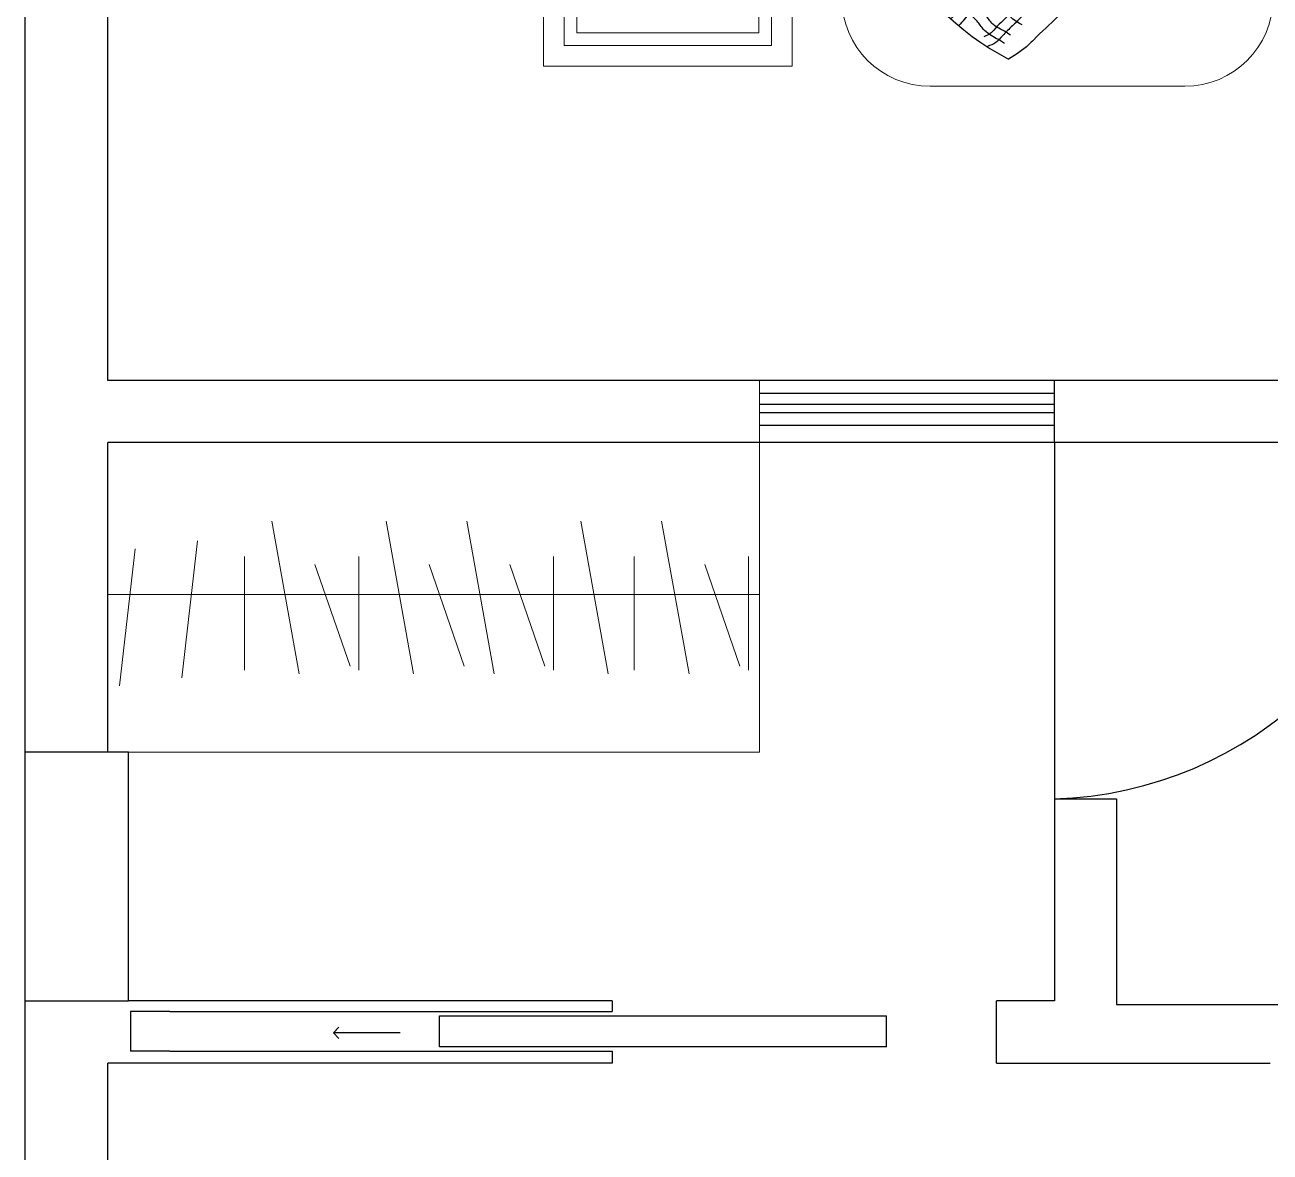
# Model space of a CAD drawing. Header units: metres. Extents: x -525 to 413, y -37 to 272.
# Drawn here: x 83.005 to 86.012, y 69.604 to 72.325 of the extents above; entities that cross this region are included whole.
import ezdxf

# ---------------------------------------------------------------- set-up
doc = ezdxf.new("R2010")
doc.units = ezdxf.units.M
doc.header["$MEASUREMENT"] = 0
doc.layers.get('0').update_dxf_attribs({"color": 254})
for name, color, linetype in [('MOBILIARIO2', 254, 'Continuous'), ('NOFIJO', 254, 'Continuous'), ('PUERTAS', 254, 'Continuous')]:
    doc.layers.add(name, color=color, linetype=linetype)
doc.layers.add('muebles', color=254, linetype='Continuous', lineweight=5)
doc.layers.add('ventanas', color=254, linetype='Continuous', lineweight=30)

# ---------------------------------------------------------------- blocks, each defined once
blk = doc.blocks.new('A$C77BB287D')
at = {"layer": 'MOBILIARIO2'}
for centre, start, end in [((0.6026, -0.1261), 117.7162, 152.2785), ((-0.1261, 0.6027), 297.7162, 332.2785)]:
    blk.add_arc(centre, 0.6808, start, end, dxfattribs=at)
for points, knots in [([(0.4766, 0.286), (0.4635, 0.3048), (0.442, 0.3359), (0.3975, 0.3832), (0.3616, 0.4145), (0.3252, 0.4527), (0.3031, 0.4661), (0.286, 0.4765)], [0, 0, 0, 0, 0.0684504, 0.1132877, 0.1942981, 0.2115305, 0.2711605, 0.2711605, 0.2711605, 0.2711605]), ([(0.0374, 0.2001), (0.0428, 0.2077), (0.0453, 0.2118), (0.0544, 0.2301), (0.0629, 0.2434), (0.0817, 0.2592), (0.0875, 0.2625), (0.0991, 0.2733), (0.1054, 0.2803), (0.121, 0.2948), (0.1279, 0.3002), (0.1403, 0.3117), (0.1458, 0.3177), (0.1641, 0.338), (0.1789, 0.3532), (0.1976, 0.3721), (0.203, 0.3778), (0.2131, 0.3907), (0.2176, 0.3981), (0.2308, 0.4155), (0.2399, 0.4245), (0.2584, 0.4379), (0.2674, 0.4428), (0.2757, 0.4475)], [0, 0, 0, 0, 0.0279165, 0.0279165, 0.0558331, 0.0558331, 0.0837496, 0.0837496, 0.1116661, 0.1116661, 0.1395827, 0.1395827, 0.1674992, 0.1674992, 0.2233322, 0.2233322, 0.2512488, 0.2512488, 0.2791653, 0.2791653, 0.3070818, 0.3070818, 0.3349984, 0.3349984, 0.3349984, 0.3349984]), ([(0.0579, 0.1858), (0.0612, 0.1904), (0.0701, 0.2032), (0.079, 0.2275), (0.1069, 0.2442), (0.1268, 0.2674), (0.1581, 0.2921), (0.1878, 0.3294), (0.2264, 0.3628), (0.2504, 0.4046), (0.2747, 0.4182), (0.2879, 0.4257)], [0, 0, 0, 0, 0.0170213, 0.0470063, 0.0743095, 0.1111398, 0.1383727, 0.19363, 0.2532688, 0.2904618, 0.3349984, 0.3349984, 0.3349984, 0.3349984]), ([(0.412, 0.232), (0.4031, 0.2451), (0.3967, 0.2543), (0.3821, 0.2648), (0.3749, 0.2689), (0.3597, 0.2798), (0.3521, 0.2869), (0.3337, 0.3067), (0.3238, 0.3192), (0.3043, 0.3479), (0.299, 0.3587), (0.2799, 0.3776), (0.2664, 0.3893), (0.2428, 0.4152), (0.2418, 0.4173), (0.2266, 0.4228)], [0, 0, 0, 0, 0.0473826, 0.0473826, 0.0710739, 0.0710739, 0.0947652, 0.0947652, 0.1421478, 0.1421478, 0.1895304, 0.1895304, 0.236913, 0.236913, 0.2842956, 0.2842956, 0.2842956, 0.2842956]), ([(0.4326, 0.2461), (0.4279, 0.253), (0.4199, 0.2647), (0.4028, 0.2825), (0.3778, 0.2952), (0.3538, 0.3218), (0.3326, 0.3492), (0.3167, 0.3776), (0.294, 0.3979), (0.274, 0.4172), (0.2568, 0.4384), (0.2424, 0.4437), (0.2352, 0.4463)], [0, 0, 0, 0, 0.0251558, 0.0423686, 0.0735031, 0.1079287, 0.1485001, 0.177757, 0.2045324, 0.2389579, 0.2619083, 0.2842956, 0.2842956, 0.2842956, 0.2842956]), ([(0.0823, 0.1572), (0.0867, 0.1656), (0.0938, 0.1781), (0.1112, 0.1951), (0.12, 0.2008), (0.1427, 0.2174), (0.1575, 0.2276), (0.1792, 0.2496), (0.1892, 0.2647), (0.2143, 0.2964), (0.2291, 0.3109), (0.2557, 0.3369), (0.269, 0.3497), (0.2925, 0.3759), (0.3037, 0.3903), (0.3153, 0.4051)], [0, 0, 0, 0, 0.0281332, 0.0281332, 0.0562664, 0.0562664, 0.1125327, 0.1125327, 0.1687991, 0.1687991, 0.2250654, 0.2250654, 0.2813318, 0.2813318, 0.3375981, 0.3375981, 0.3375981, 0.3375981]), ([(0.3895, 0.1728), (0.3816, 0.1803), (0.3623, 0.1985), (0.333, 0.241), (0.2807, 0.2666), (0.2436, 0.3129), (0.2098, 0.3473), (0.1833, 0.3754), (0.1706, 0.3909), (0.1665, 0.3958)], [0, 0, 0, 0, 0.0327415, 0.0793965, 0.1525082, 0.2007896, 0.25596, 0.2973537, 0.3163876, 0.3163876, 0.3163876, 0.3163876]), ([(0.1044, 0.1455), (0.1081, 0.1525), (0.1153, 0.1663), (0.1374, 0.1827), (0.1601, 0.199), (0.1948, 0.2259), (0.222, 0.2706), (0.254, 0.3), (0.2759, 0.322), (0.3007, 0.3457), (0.3211, 0.3719), (0.335, 0.3897)], [0, 0, 0, 0, 0.0233914, 0.0462519, 0.0808435, 0.1081467, 0.1768845, 0.2347507, 0.2382573, 0.2698172, 0.3375981, 0.3375981, 0.3375981, 0.3375981]), ([(0.3724, 0.1547), (0.3596, 0.1667), (0.345, 0.1822), (0.3232, 0.2092), (0.3146, 0.2177), (0.2879, 0.2366), (0.2708, 0.2469), (0.2413, 0.2748), (0.2307, 0.2887), (0.2079, 0.3138), (0.1957, 0.3261), (0.171, 0.3521), (0.1584, 0.3664), (0.1472, 0.38)], [0, 0, 0, 0, 0.0527313, 0.0527313, 0.1054625, 0.1054625, 0.1581938, 0.1581938, 0.210925, 0.210925, 0.2636563, 0.2636563, 0.3163876, 0.3163876, 0.3163876, 0.3163876]), ([(0.1273, 0.1103), (0.1326, 0.1179), (0.1351, 0.1219), (0.1442, 0.1403), (0.1527, 0.1536), (0.1715, 0.1694), (0.1773, 0.1727), (0.1889, 0.1835), (0.1952, 0.1905), (0.2109, 0.2049), (0.2178, 0.2103), (0.2301, 0.2218), (0.2356, 0.2279), (0.2539, 0.2482), (0.2687, 0.2633), (0.2874, 0.2822), (0.2928, 0.288), (0.3029, 0.3009), (0.3074, 0.3083), (0.3206, 0.3257), (0.3298, 0.3347), (0.3483, 0.348), (0.3572, 0.353), (0.3655, 0.3576)], [0, 0, 0, 0, 0.0279165, 0.0279165, 0.0558331, 0.0558331, 0.0837496, 0.0837496, 0.1116661, 0.1116661, 0.1395827, 0.1395827, 0.1674992, 0.1674992, 0.2233322, 0.2233322, 0.2512488, 0.2512488, 0.2791653, 0.2791653, 0.3070818, 0.3070818, 0.3349984, 0.3349984, 0.3349984, 0.3349984]), ([(0.1477, 0.096), (0.151, 0.1006), (0.16, 0.1134), (0.1688, 0.1377), (0.1967, 0.1544), (0.2166, 0.1775), (0.248, 0.2023), (0.2777, 0.2396), (0.3162, 0.2729), (0.3403, 0.3148), (0.3645, 0.3284), (0.3777, 0.3358)], [0, 0, 0, 0, 0.0170213, 0.0470063, 0.0743095, 0.1111398, 0.1383727, 0.19363, 0.2532688, 0.2904618, 0.3349984, 0.3349984, 0.3349984, 0.3349984]), ([(0.3037, 0.087), (0.2962, 0.095), (0.278, 0.1142), (0.2355, 0.1436), (0.21, 0.1959), (0.1636, 0.233), (0.1292, 0.2667), (0.1012, 0.2932), (0.0856, 0.306), (0.0807, 0.31)], [0, 0, 0, 0, 0.0327415, 0.0793965, 0.1525082, 0.2007896, 0.25596, 0.2973537, 0.3163876, 0.3163876, 0.3163876, 0.3163876]), ([(0.3219, 0.1042), (0.3098, 0.117), (0.2943, 0.1315), (0.2674, 0.1534), (0.2588, 0.1619), (0.24, 0.1886), (0.2296, 0.2057), (0.2018, 0.2352), (0.1878, 0.2459), (0.1628, 0.2687), (0.1504, 0.2809), (0.1245, 0.3056), (0.1102, 0.3182), (0.0966, 0.3293)], [0, 0, 0, 0, 0.0527313, 0.0527313, 0.1054625, 0.1054625, 0.1581938, 0.1581938, 0.210925, 0.210925, 0.2636563, 0.2636563, 0.3163876, 0.3163876, 0.3163876, 0.3163876]), ([(0.1721, 0.0673), (0.1765, 0.0757), (0.1837, 0.0883), (0.201, 0.1053), (0.2098, 0.111), (0.2326, 0.1276), (0.2474, 0.1377), (0.269, 0.1598), (0.2791, 0.1748), (0.3041, 0.2066), (0.319, 0.2211), (0.3455, 0.2471), (0.3589, 0.2599), (0.3823, 0.2861), (0.3935, 0.3004), (0.4051, 0.3153)], [0, 0, 0, 0, 0.0281332, 0.0281332, 0.0562664, 0.0562664, 0.1125327, 0.1125327, 0.1687991, 0.1687991, 0.2250654, 0.2250654, 0.2813318, 0.2813318, 0.3375981, 0.3375981, 0.3375981, 0.3375981]), ([(0.1942, 0.0557), (0.1979, 0.0627), (0.2052, 0.0765), (0.2272, 0.0929), (0.25, 0.1092), (0.2846, 0.1361), (0.3118, 0.1807), (0.3438, 0.2102), (0.3657, 0.2321), (0.3905, 0.2559), (0.4109, 0.282), (0.4248, 0.2999)], [0, 0, 0, 0, 0.0233914, 0.0462519, 0.0808435, 0.1081467, 0.1768845, 0.2347507, 0.2382573, 0.2698172, 0.3375981, 0.3375981, 0.3375981, 0.3375981]), ([(0.2304, 0.0439), (0.2235, 0.0486), (0.2118, 0.0566), (0.1941, 0.0738), (0.1813, 0.0988), (0.1547, 0.1227), (0.1273, 0.144), (0.0989, 0.1598), (0.0787, 0.1826), (0.0594, 0.2026), (0.0382, 0.2197), (0.0329, 0.2342), (0.0303, 0.2414)], [0, 0, 0, 0, 0.0251558, 0.0423686, 0.0735031, 0.1079287, 0.1485001, 0.177757, 0.2045324, 0.2389579, 0.2619083, 0.2842956, 0.2842956, 0.2842956, 0.2842956]), ([(0.2445, 0.0646), (0.2315, 0.0735), (0.2222, 0.0799), (0.2117, 0.0944), (0.2076, 0.1016), (0.1968, 0.1168), (0.1896, 0.1245), (0.1698, 0.1428), (0.1573, 0.1527), (0.1286, 0.1723), (0.1178, 0.1776), (0.099, 0.1966), (0.0873, 0.2102), (0.0613, 0.2338), (0.0593, 0.2348), (0.0538, 0.2499)], [0, 0, 0, 0, 0.0473826, 0.0473826, 0.0710739, 0.0710739, 0.0947652, 0.0947652, 0.1421478, 0.1421478, 0.1895304, 0.1895304, 0.236913, 0.236913, 0.2842956, 0.2842956, 0.2842956, 0.2842956]), ([(0.1905, 0), (0.1718, 0.013), (0.1407, 0.0346), (0.0934, 0.079), (0.062, 0.115), (0.0238, 0.1513), (0.0104, 0.1734), (0, 0.1906)], [0, 0, 0, 0, 0.0684504, 0.1132877, 0.1942981, 0.2115305, 0.2711605, 0.2711605, 0.2711605, 0.2711605])]:
    blk.add_open_spline(points, degree=3, knots=knots, dxfattribs=at)
blk = doc.blocks.new('A$C7392403F')
at = {"layer": 'muebles'}
blk.add_line((1.2671, 0.0001), (1.8823, 0), dxfattribs=at)
for points in [[(0.334, 0.6488), (0.334, 0.0488), (0.934, 0.0488), (0.934, 0.6488)], [(0.384, 0.5988), (0.384, 0.0988), (0.884, 0.0988), (0.884, 0.5988)], [(0.414, 0.5688), (0.414, 0.1288), (0.854, 0.1288), (0.854, 0.5688)]]:
    blk.add_lwpolyline(points, close=True, dxfattribs=at)
for centre, start, end in [((1.2671, 0.213), 179.994, 269.994), ((1.8823, 0.213), 269.994, 359.994)]:
    blk.add_arc(centre, 0.213, start, end, dxfattribs=at)
at = {"layer": 'muebles', "rotation": 90}
blk.add_blockref('A$C77BB287D', (1.647, 0.0658), dxfattribs=at)

msp = doc.modelspace()

# ---------------------------------------------------------------- linework, layer by layer
at = {"ltscale": 0.02}
for p, q in [((83.2052, 71.4669), (83.2052, 74.4692)), ((88.7835, 71.4669), (83.2052, 71.4669)), ((85.4912, 71.3169), (85.4912, 71.4669)), ((83.2052, 70.5692), (83.2052, 71.3169)), ((87.0624, 71.3169), (83.2052, 71.3169)), ((85.4912, 71.3169), (85.4912, 69.9692)), ((85.4912, 70.457), (85.6412, 70.457)), ((85.6412, 70.457), (85.6412, 69.9603)), ((84.4235, 69.9692), (83.2552, 69.9692)), ((83.3067, 69.944), (83.2601, 69.944)), ((83.2601, 69.944), (83.2601, 69.8482)), ((83.3552, 69.944), (83.3067, 69.944)), ((83.3552, 69.944), (84.4235, 69.944)), ((84.4235, 69.9692), (84.4235, 69.944)), ((85.4912, 69.9692), (85.3514, 69.9692)), ((85.3514, 69.8192), (85.3514, 69.9692)), ((85.6412, 69.9603), (87.0624, 69.9603)), ((85.0857, 69.858), (85.0857, 69.9331)), ((83.7506, 69.8921), (83.7636, 69.9059)), ((83.9113, 69.8921), (83.7506, 69.8921)), ((83.7636, 69.8786), (83.7506, 69.8921)), ((83.3552, 69.8482), (83.2601, 69.8482)), ((83.3552, 69.8482), (84.4235, 69.8482)), ((84.4235, 69.8482), (84.4235, 69.8192)), ((84.4235, 69.8192), (83.2052, 69.8192)), ((83.2052, 67.1617), (83.2052, 69.8192)), ((85.3514, 69.8192), (86.0121, 69.8192))]:
    msp.add_line(p, q, dxfattribs=at)
msp.add_lwpolyline([(83.0052, 39.1692), (105.0052, 39.1692), (105.0052, 79.1692), (83.0052, 79.1692)], close=True)
msp.add_lwpolyline([(85.0857, 69.858), (84.0062, 69.858), (84.0062, 69.9331), (85.0857, 69.9331)], dxfattribs=at)
at = {"layer": 'muebles', "ltscale": 0.02}
for p, q in [((84.7792, 70.5692), (84.7792, 71.4651)), ((83.6677, 70.7582), (83.6016, 71.1268)), ((83.9433, 70.7582), (83.8773, 71.1268)), ((84.1383, 70.7582), (84.0722, 71.1268)), ((84.4139, 70.7582), (84.3479, 71.1268)), ((84.6089, 70.7582), (84.5428, 71.1268)), ((83.2335, 70.7299), (83.2713, 71.0606)), ((83.3845, 70.7488), (83.4223, 71.0795)), ((83.5356, 70.7677), (83.5356, 71.0417)), ((83.8112, 70.7677), (83.8112, 71.0417)), ((84.2818, 70.7677), (84.2818, 71.0417)), ((84.4767, 70.7677), (84.4767, 71.0417)), ((84.7524, 70.7677), (84.7524, 71.0417)), ((83.7904, 70.7771), (83.7055, 71.0228)), ((84.0661, 70.7771), (83.9811, 71.0228)), ((84.261, 70.7771), (84.1761, 71.0228)), ((84.7316, 70.7771), (84.6467, 71.0228)), ((83.2052, 70.9504), (84.7792, 70.9504)), ((83.2052, 70.5692), (84.7792, 70.5692))]:
    msp.add_line(p, q, dxfattribs=at)
at = {"layer": 'NOFIJO', "ltscale": 0.02}
msp.add_lwpolyline([(83.0052, 69.9692), (83.2552, 69.9692), (83.2552, 70.5692), (83.0052, 70.5692)], close=True, dxfattribs=at)
at = {"layer": 'PUERTAS'}
msp.add_arc((85.4642, 71.3862), 0.9296, 271.6646, 355.7202, dxfattribs=at)
at = {"layer": 'ventanas', "ltscale": 0.2}
for p, q in [((85.4912, 71.4351), (84.7792, 71.4351)), ((85.4912, 71.4088), (84.7792, 71.4088)), ((85.4912, 71.3888), (84.7792, 71.3888)), ((85.4912, 71.358), (84.7792, 71.358))]:
    msp.add_line(p, q, dxfattribs=at)

# ---------------------------------------------------------------- block references
at = {"layer": 'muebles'}
msp.add_blockref('A$C7392403F', (83.9238, 72.1766), dxfattribs=at)

doc.saveas('drawing.dxf')
